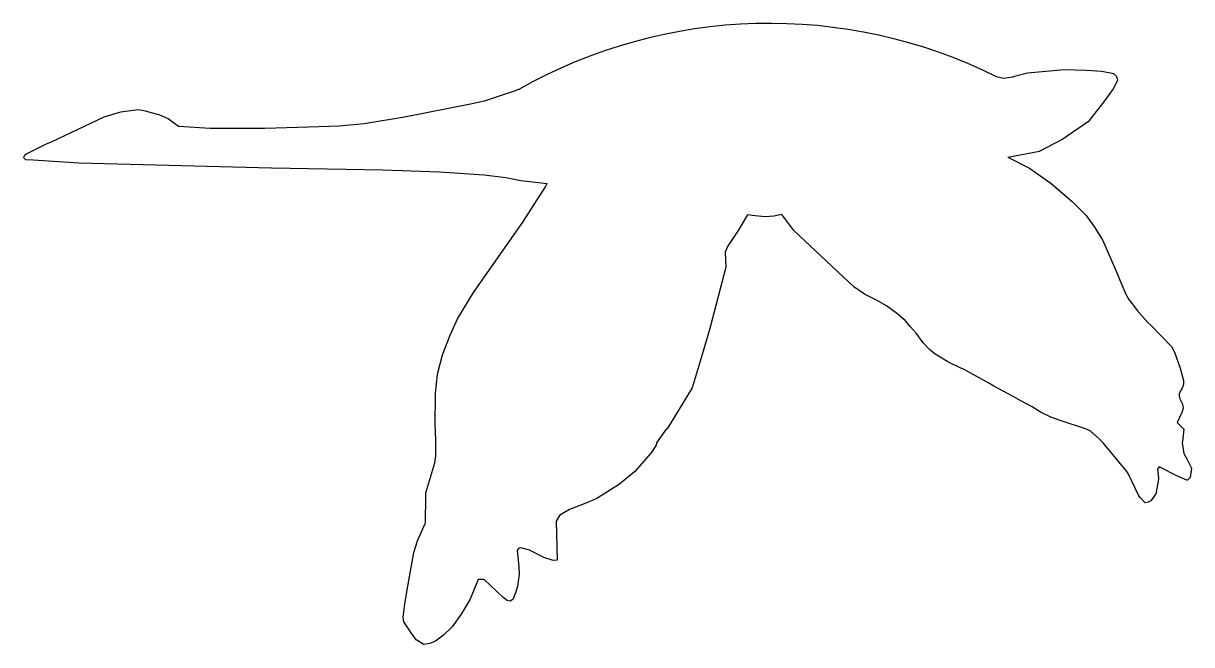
# Model space of a CAD drawing. Extents: x 9 to 1185, y -375 to 250.
import ezdxf

# ---------------------------------------------------------------- set-up
doc = ezdxf.new("R2010")
doc.units = 0
doc.layers.get('0').update_dxf_attribs({"linetype": 'CONTINUOUS'})

msp = doc.modelspace()

# ---------------------------------------------------------------- linework, layer by layer
at = {"color": 7, "linetype": 'CONTINUOUS'}
for points in [[(1000.2, 115.1), (1032.1, 121.4), (1054.7, 132.9), (1082.4, 152), (1098, 172), (1106.8, 184.1), (1111, 193), (1110, 196), (1107, 199), (1095, 201.5), (1079, 202.5), (1057, 203), (1020.1, 199.6), (1006.9, 196.3), (1005.1, 195.7), (996.1, 194.5), (988.9, 196.1)], [(507.7, 183.3), (503.1, 181.7), (472.9, 171.4), (459.1, 168.6), (392.9, 155.4), (352.1, 148.6), (327, 146.5), (296, 145.5), (252, 144), (197, 144), (165.2, 146.2), (154.8, 153.8), (145.9, 157.7), (144.1, 158.3), (131.9, 161.6), (125, 163), (106.9, 160.4), (89.9, 155.3), (36.9, 130.2), (31.9, 128.2), (13.2, 118.8), (10, 117), (9, 115), (11, 113), (19, 112.5), (65, 109.5), (259, 104.5), (371, 102.5), (428, 100.5), (473, 97.6), (494.9, 94.6), (509.9, 91.6), (536.5, 88.6)], [(1000.2, 115.1), (1022.2, 104.2), (1043.6, 88.9), (1064.9, 70.7), (1079.2, 56.5), (1087.4, 44.8), (1095.6, 32), (1110.4, -1.7), (1112.9, -8.6), (1119, -22.5), (1122.1, -28.1), (1129.8, -37.9), (1130.6, -39), (1141.3, -51), (1144.4, -53.9), (1164.9, -75.3), (1168, -80.9), (1173.8, -97.1), (1177.1, -109.6), (1177, -113.3), (1176.4, -115.6), (1175.7, -117.3), (1174.7, -118.8), (1174, -120.3), (1172.9, -122.7), (1172.8, -125.1), (1173.3, -127.8), (1176, -133.4), (1176.7, -137.3), (1175.6, -141.7), (1170.9, -151.7), (1177.4, -158.5), (1176.2, -170.8), (1175.7, -172), (1177.6, -182.9), (1179.6, -186.5), (1180.1, -187.6), (1185.3, -197.7), (1184, -207.1), (1181.3, -209.6), (1180.4, -209.8), (1170.6, -205.2), (1152.6, -196.4), (1151, -198.7), (1151.9, -207.8), (1151.7, -210.7), (1149.3, -223.4), (1144.4, -230.4), (1141.6, -231.9), (1138.7, -232.4), (1133.5, -227.3), (1132.2, -225.5), (1121.5, -202.9), (1120.1, -201.1), (1096.3, -172.1), (1092.6, -168.6), (1083.2, -160), (1078.6, -158), (1053.9, -150.1), (1043.4, -146.5), (1033.3, -141.2), (1024.9, -135.9), (1013.4, -129.8), (1005.6, -125.5), (986.1, -115), (981.1, -112.3), (955.6, -98), (953, -97.1), (939.8, -90.8), (932.3, -86.1), (927.1, -82.8), (921.5, -78.2), (915.1, -71.6), (907.8, -62), (901.9, -55), (897.1, -49.4), (889.6, -42.8), (878.2, -34.3), (867.9, -28.7), (855.8, -22.5), (845.3, -15.2), (784.8, 41.3), (772.7, 57.6), (764.7, 55.9), (755.9, 55.3), (745.7, 56.2), (738, 57.1), (728.7, 41.3), (718.1, 25.4), (715.6, 19.6), (716.4, 4.7), (700.2, -57), (693.4, -79.8), (682.3, -117), (665.8, -144.3), (657.4, -158.2), (656.4, -158.3), (646.6, -172.2), (646.2, -174.4), (641.3, -182.3), (624.3, -201.4), (609.4, -213.6), (586.4, -228.3), (575.2, -233), (558.9, -239.2), (551.5, -243.7), (548.9, -245.4), (545.6, -250.9), (546.4, -290.3), (542.6, -290.5), (533.2, -287.5), (518.6, -280), (509.9, -277.7), (508, -278), (506.3, -280.3), (507.8, -297.4), (508.1, -304.3), (506.5, -316.8), (504.6, -323.2), (501.9, -329.9), (499.1, -331.4), (496, -330.9), (492.1, -327.7), (472.9, -309.6), (466.8, -309.7), (458.9, -329.3), (449.9, -344.4), (440.9, -357.2), (432.2, -365.8), (423.9, -371.7), (418.3, -374.1), (412.4, -375.2), (404.5, -370.5), (400.7, -365), (400.1, -364.2), (392.1, -352.3), (391.3, -347.4), (393.2, -334), (396.2, -316.2), (402.3, -282.6), (405.9, -270.6), (413.5, -253.2), (413.8, -251.9), (414.2, -226.5), (414.3, -222.6), (423.4, -192.3), (424.2, -185.1), (424.2, -168.9), (423.5, -153.9), (424.1, -123.3), (424.1, -122.2), (426, -103.5), (426.3, -101.7), (431.1, -83.5), (438.8, -63.9), (446.1, -47.5), (462.2, -20.8), (511.9, 49.7), (534.8, 85.4), (536.5, 88.6)]]:
    msp.add_lwpolyline(points, dxfattribs=at)
at = {"linetype": 'BYBLOCK'}
msp.add_arc((760.4, -263.4), 513.2, 63.561, 119.4955, dxfattribs=at)

doc.saveas('drawing.dxf')
